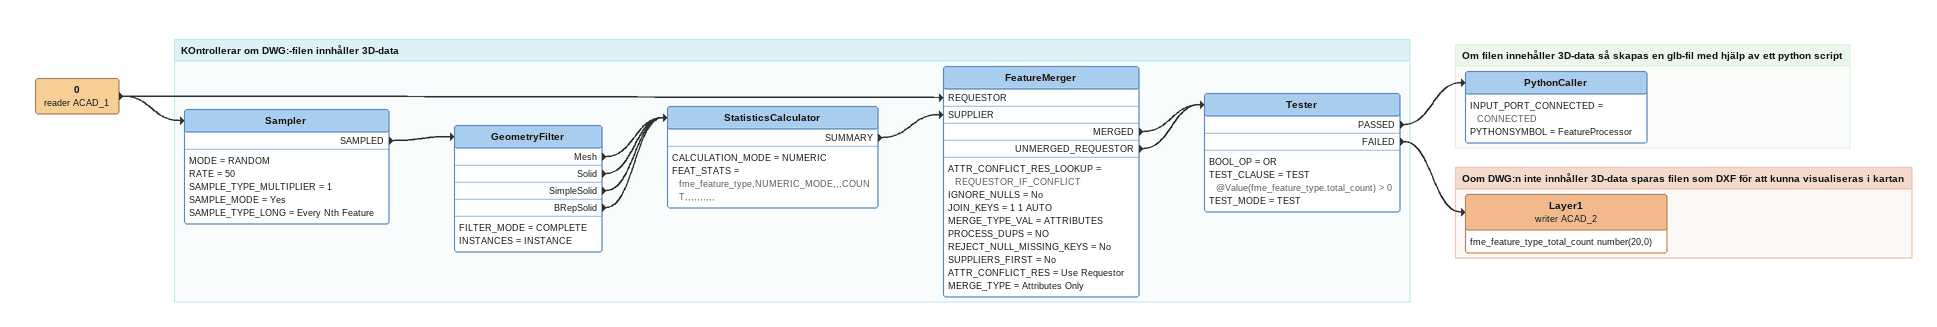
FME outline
0 (reader ACAD_1)
    -> FeatureMerger [REQUESTOR]
    -> Sampler

Bookmark: KOntrollerar om DWG:-filen innhåller 3D-data
Sampler
    MODE = RANDOM
    RATE = 50
    SAMPLE_TYPE_MULTIPLIER = 1
    SAMPLE_MODE = Yes
    SAMPLE_TYPE_LONG = Every Nth Feature
    SAMPLED -> GeometryFilter
GeometryFilter
    FILTER_MODE = COMPLETE
    INSTANCES = INSTANCE
    Mesh -> StatisticsCalculator
    Solid -> StatisticsCalculator
    SimpleSolid -> StatisticsCalculator
    BRepSolid -> StatisticsCalculator
StatisticsCalculator
    CALCULATION_MODE = NUMERIC
    FEAT_STATS = fme_feature_type,NUMERIC_MODE,,,COUNT,,,,,,,,,,
    SUMMARY -> FeatureMerger [SUPPLIER]
FeatureMerger
    ATTR_CONFLICT_RES_LOOKUP = REQUESTOR_IF_CONFLICT
    IGNORE_NULLS = No
    JOIN_KEYS = 1 1 AUTO
    MERGE_TYPE_VAL = ATTRIBUTES
    PROCESS_DUPS = NO
    REJECT_NULL_MISSING_KEYS = No
    SUPPLIERS_FIRST = No
    ATTR_CONFLICT_RES = Use Requestor
    MERGE_TYPE = Attributes Only
    MERGED -> Tester
    UNMERGED_REQUESTOR -> Tester
Tester
    BOOL_OP = OR
    TEST_CLAUSE = TEST @Value(fme_feature_type.total_count) > 0
    TEST_MODE = TEST
    PASSED -> PythonCaller
    FAILED -> Layer1 (writer ACAD_2)

Bookmark: Om filen innehåller 3D-data så skapas en glb-fil med hjälp av ett python script
PythonCaller
    INPUT_PORT_CONNECTED = CONNECTED
    PYTHONSYMBOL = FeatureProcessor

Bookmark: Oom DWG:n inte innhåller 3D-data sparas filen som DXF för att kunna visualiseras i kartan
Layer1 (writer ACAD_2)
    attributes: fme_feature_type_total_count number(20,0)
